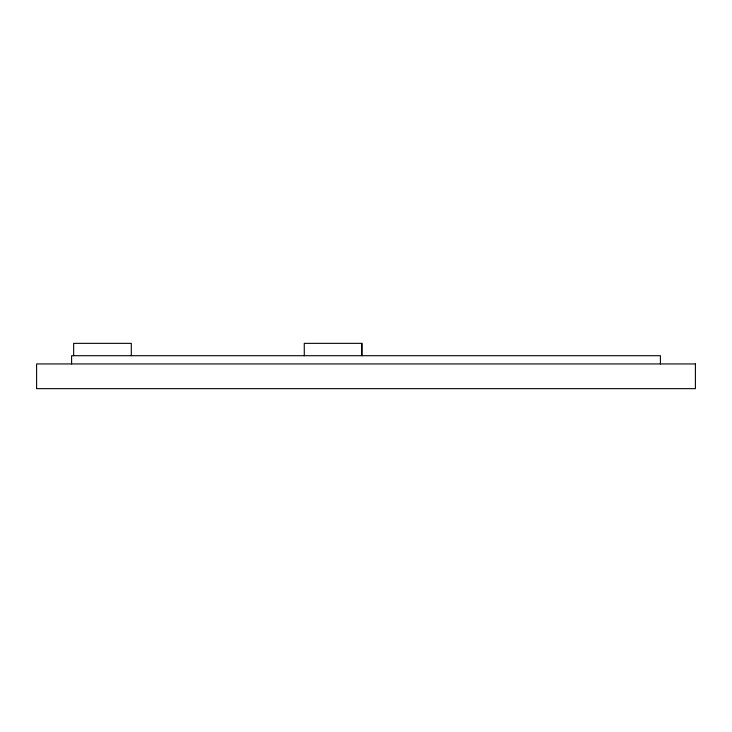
<?xml version="1.0" encoding="UTF-8"?>
<svg xmlns="http://www.w3.org/2000/svg" width="732" height="732" viewBox="0 0 732 732"><rect width="100%" height="100%" fill="white"/><g stroke="black" fill="none" stroke-linecap="round" stroke-linejoin="round"><path stroke-width="1.1" d="M361.828 343.354L361.828 355.706L361.864 343.354L304.256 343.354L304.292 355.706M660.401 363.941L660.401 355.706L71.599 355.706L71.599 363.941M131.303 355.706L131.293 343.354L73.657 343.354L73.667 355.706M695.4 363.941L36.6 363.941L36.6 388.646L695.4 388.646L695.4 363.941"/></g></svg>
